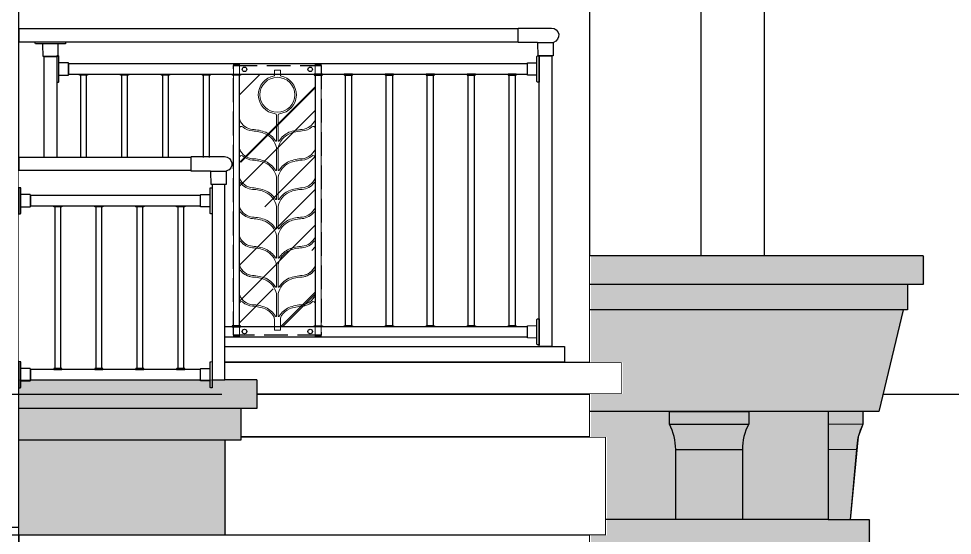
# Model space of a CAD drawing. Extents: x -12446 to 284554, y -295110 to 165007.
# Drawn here: x 204397 to 207339, y -246999 to -245372 of the extents above; entities that cross this region are included whole.
import ezdxf

# ---------------------------------------------------------------- set-up
doc = ezdxf.new("R2010")
doc.units = 0
doc.header["$LTSCALE"] = 1000
doc.linetypes.add('AX-14-E$0$DASH', pattern=[0.35, 0.25, -0.1])
doc.linetypes.add('AX-14-E$0$DOTE', pattern=[2.4200000000000004, 2, -0.2, 0.02, -0.2])
doc.layers.get('0').update_dxf_attribs({"linetype": 'CONTINUOUS'})
doc.layers.get('Defpoints').update_dxf_attribs({"linetype": 'CONTINUOUS'})
for name, color, linetype in [('A-Anno-Note', 241, 'CONTINUOUS'), ('AX-14-comp-tc$0$AX-T-LMCZ-Z$1$AX-13-E01-E03$0$家具与填充', 251, 'CONTINUOUS'), ('AX-14-comp-tc$0$灰褐色真石漆', 15, 'CONTINUOUS'), ('AX-14-E$0$A-Anno-Note', 241, 'CONTINUOUS'), ('AX-14-E$0$A-Detl-Patt', 8, 'CONTINUOUS'), ('AX-14-E$0$A-Detl-Thin', 131, 'CONTINUOUS'), ('AX-14-E$0$A-elev-FIXT', 9, 'CONTINUOUS'), ('AX-14-E$0$A-elev-HRAL', 61, 'CONTINUOUS'), ('AX-14-E$0$A-Elev-line1', 53, 'CONTINUOUS'), ('AX-14-E$0$A-Elev-line3', 40, 'CONTINUOUS'), ('AX-14-E$0$A-elev-XFINE', 8, 'CONTINUOUS'), ('AX-14-E$0$PUB_HATCH', 8, 'CONTINUOUS'), ('AX-14-E$0$栏杆型材', 82, 'CONTINUOUS'), ('AX-14-E$0$阳台栏杆扶手', 82, 'CONTINUOUS')]:
    doc.layers.add(name, color=color, linetype=linetype)
doc.layers.add('AX-14-E$0$A-Grid', color=222, linetype='AX-14-E$0$DOTE', plot=False)
for name, color, linetype, lineweight in [('AX-14-E$0$A-Wall-stru', 4, 'CONTINUOUS', 30), ('AX-14-E$0$花形线', 241, 'CONTINUOUS', 15), ('AX-14-E$0$饰面层', 43, 'CONTINUOUS', 0)]:
    doc.layers.add(name, color=color, linetype=linetype, lineweight=lineweight)

# ---------------------------------------------------------------- blocks, each defined once
blk = doc.blocks.new('AX-14-E$0$GILSHGKSHGSIKGHSUKGGGS')
at = {"layer": 'AX-14-E$0$A-Detl-Thin'}
for p, q in [((15800.00015639322, 319.9998357196164), (15800.00015638891, 3269.999835719442)), ((17600.00015639322, 864.9998357196746), (17600.00015639322, 3269.999835719442))]:
    blk.add_line(p, q, dxfattribs=at)
blk = doc.blocks.new('AX-14-E$0$2w3ytrehjreqehrehj')
at = {"layer": 'AX-14-E$0$A-Detl-Patt'}
for p, q in [((296175.1613832935, 161879.7129204359), (294125.1614170441, 161879.7129204359)), ((296175.1613832935, 161854.7129204359), (294125.1614170441, 161854.7129204359))]:
    blk.add_line(p, q, dxfattribs=at)
blk = doc.blocks.new('AX-14-comp-tc')
at = {"layer": 'AX-14-comp-tc$0$AX-T-LMCZ-Z$1$AX-13-E01-E03$0$家具与填充'}
h = blk.add_hatch(dxfattribs=at)
h.set_pattern_fill('AR-SAND', color=256, scale=24)
h.set_pattern_definition([(37.50000000000001, (3.073988264426589, 0), (-1.92003755518086, 58.72958847952108), [0, -46.3296, 0, -51.816, 0, -49.53]), (7.499999999999999, (3.073988264426589, 0), (53.94279397656031, 86.0190120682025), [0, -24.9936, 0, -41.7576, 0, -16.002]), (327.5, (-34.41641173557582, 0), (94.91908442897494, 0.172462161425484), [0, -15.24, 0, -54.864, 0, -71.628]), (317.5, (-34.41641173557582, 0), (91.62677429667568, 26.75151879086595), [0, -7.62, 0, -35.9664, 0, -41.148])])
h.paths.add_polyline_path([(206047.6449062318, -252541.8818357346), (207097.5452972523, -252541.8818357348), (207097.5452972524, -252631.8818357347), (207047.6449368151, -252631.8818357347), (207047.6449368151, -252711.8818357347), (207034.7805434148, -252711.8818357347), (206957.644936815, -253031.8818357345), (206907.644936815, -253031.8818357344), (206907.644936815, -253071.8818357342), (206892.7691547659, -253110.6628902227), (206887.6449368149, -253151.8818357108), (206867.6449368147, -253371.881835738), (206927.6449368151, -253371.881835738), (206927.6449368151, -253451.8818357347), (206797.6449368151, -253451.8818357347), (206797.6449368151, -253651.8818357347), (206922.6449368148, -253651.8818358365), (206922.6449368148, -253741.8818357345), (206872.6449368362, -253741.8818357345), (206872.644936836, -253911.8818357348), (206835.3903685377, -253988.0522831467), (206822.6447623891, -254071.5692812198), (206822.6449368362, -254441.881835734), (206772.6449377598, -254441.8818357347), (206772.6449377619, -254591.881835734), (206697.6449360823, -254591.8818357391), (206697.6449360824, -256066.8818357346), (206176.6772547514, -256066.8818357346), (206297.6449539961, -255691.8819742309), (206347.6449541196, -255691.8819742309), (206347.6449443938, -255591.8819860077), (206397.6449403808, -255591.8819860077), (206397.6449403808, -255491.8819860086), (206047.6449485627, -255491.8819860086), (206047.6449485626, -253421.8819860086), (206097.6449062317, -253421.8819860086), (206097.6449062318, -253111.881976756), (206047.6449062318, -253111.881976756), (206047.6449062318, -252976.8819860086), (206147.6449062318, -252976.8819860091), (206147.6449062318, -252876.8819860085), (206047.6449062318, -252876.8819860085)])
at = {"layer": 'AX-14-comp-tc$0$灰褐色真石漆'}
h = blk.add_hatch(dxfattribs=at)
h.set_pattern_fill('离散材料', color=256, scale=50)
h.set_pattern_definition([(0, (-85548.13550792224, -403149.2929136722), (132, 228), [12, -201, 9, -87, 18, -213]), (10, (-85605.13550792224, -403026.2929136722), (80.67613670150445, 285.3442849732936), [20.99999999999959, -50.99999999999918, 26.99999999999959, -158.9999999999967, 14.99999999999979, -197.9999999999967]), (20, (-85635.13550792224, -403122.2929136722), (133.4709535592092, 220.9762533757766), [24, -165, 21, -123, 15, -96]), (29.99999999999999, (-85548.13550792224, -403140.2929136722), (-21.96925639128059, 254.0518682742054), [15, -99, 12, -147, 9, -195]), (40, (-85632.13550792224, -403074.2929136722), (33.83591731976973, 216.3703554074118), [11.99999999999979, -131.9999999999967, 8.999999999999794, -83.99999999999835, 23.99999999999959, -152.9999999999967]), (49.99999999999999, (-85587.13550792224, -403182.2929136722), (-80.24786473477874, 235.733494025581), [6, -111, 15, -183, 18, -93]), (59.99999999999999, (-85578.13550792224, -403161.2929136722), (-99.47302994931883, 223.7076581449592), [15, -123, 6, -144, 12, -111]), (70, (-85611.13550792224, -403197.2929136722), (-109.8922702303704, 215.5868477983183), [8.999999999999794, -56.99999999999917, 17.99999999999959, -95.99999999999835, 11.99999999999979, -131.9999999999967]), (80, (-85596.13550792224, -403020.2929136722), (-208.5653438188234, 164.7194504535999), [20.99999999999959, -131.9999999999967, 8.999999999999794, -155.9999999999967, 17.99999999999959, -146.9999999999967]), (90, (-85578.13550792224, -403149.2929136722), (-264, 111), [18, -93, 12, -183, 6, -186]), (99.99999999999993, (-85626.13550792224, -403056.2929136722), (-247.9714589557226, 145.145291151213), [20.99999999999999, -117, 17.99999999999999, -95.99999999999997, 20.99999999999999, -218.9999999999999]), (110, (-85647.13550792224, -403227.2929136722), (-240.4403417043912, 81.69113832647703), [24, -78, 12, -159, 18, -174]), (120, (-85728.13550792224, -403191.2929136722), (-286.6499444855586, 28.49226783578576), [14.99999999999979, -200.9999999999967, 17.99999999999959, -92.99999999999835, 20.99999999999959, -122.9999999999984]), (130, (-85662.13550792224, -403257.2929136722), (-279.1077671106385, 71.26608126250224), [9, -66, 12, -129, 24, -168]), (140, (-85752.13550792224, -403017.2929136722), (-220.5968515658284, -34.20568782006698), [18, -108, 21, -93, 12, -126]), (150, (-85503.13550792224, -403275.2929136722), (-204.8249722427793, -120.7672585833788), [12, -84, 24, -186, 21, -171]), (160, (-85701.13550792224, -403107.2929136722), (-237.9010738302391, -162.4286891851902), [17.99999999999959, -125.9999999999984, 14.99999999999979, -113.9999999999983, 11.99999999999979, -182.9999999999967]), (170, (-85683.13550792224, -403179.2929136722), (-215.6440470452878, -169.1231651014422), [26.99999999999959, -98.99999999999835, 17.99999999999959, -134.9999999999967, 23.99999999999959, -131.9999999999967])])
edge = h.paths.add_edge_path()
edge.add_line((204247.6447435954, -247031.8819861172), (204997.6449275125, -247031.8819861172))
edge.add_line((204997.6449275125, -247031.8819861172), (204997.6449275125, -247121.8819860073))
edge.add_line((204997.6449275125, -247121.8819860073), (204947.6449275125, -247121.8819860075))
edge.add_line((204947.6449275125, -247121.8819860075), (204947.6449275125, -247221.8819860073))
edge.add_line((204947.6449275125, -247221.8819860073), (204897.6449275125, -247221.8819860073))
edge.add_line((204897.6449275125, -247221.8819860073), (204897.6449275125, -247521.8819860073))
edge.add_line((204897.6449275125, -247521.8819860073), (204247.6447435954, -247521.8819860073))
edge.add_line((204247.6447435954, -247521.8819860073), (204247.6443678905, -247031.8819861172))
edge.add_line((204247.6451193002, -249981.8819861172), (204997.6453032173, -249981.8819861172))
edge.add_line((204997.6453032173, -249981.8819861172), (204997.6453032173, -250071.8819860073))
edge.add_line((204997.6453032173, -250071.8819860073), (204947.6453032173, -250071.8819860075))
edge.add_line((204947.6453032173, -250071.8819860075), (204947.6453032173, -250171.8819860073))
edge.add_line((204947.6453032173, -250171.8819860073), (204897.6453032173, -250171.8819860073))
edge.add_line((204897.6453032173, -250171.8819860073), (204897.6453032173, -250471.8819860073))
edge.add_line((204897.6453032173, -250471.8819860073), (204247.6451193002, -250471.8819860073))
edge.add_line((204247.6451193002, -250471.8819860073), (204247.6447435953, -249981.8819861172))
edge.add_line((204247.6447435954, -252931.8819861172), (204997.6449275125, -252931.8819861172))
edge.add_line((204997.6449275125, -252931.8819861172), (204997.6449275125, -253021.8819860073))
edge.add_line((204997.6449275125, -253021.8819860073), (204947.6449275125, -253021.8819860075))
edge.add_line((204947.6449275125, -253021.8819860075), (204947.6449275125, -253121.8819860073))
edge.add_line((204947.6449275125, -253121.8819860073), (204897.6449275125, -253121.8819860073))
edge.add_line((204897.6449275125, -253121.8819860073), (204897.6449275125, -253421.8819860073))
edge.add_line((204897.6449275125, -253421.8819860073), (204247.6447435954, -253421.8819860073))
edge.add_line((204247.6447435954, -253421.8819860073), (204247.6443678905, -252931.8819861172))
blk = doc.blocks.new('AX-14-E$0$螺帽01')
at = {"layer": 'AX-14-E$0$A-elev-XFINE', "linetype": 'Continuous'}
blk.add_lwpolyline([(-12.5, -3), (12.5, -3, 0.4142135623274548), (13, -2.500000000058208), (13, -0.5, 0.4142135624073697), (12.5, 0), (-12.5, 0, 0.4142135623954785), (-13, -0.5000000000582077), (-13, -2.500000000058208, 0.4142135623389978)], format="xyb", close=True, dxfattribs=at)
blk = doc.blocks.new('AX-14-E$0$4080转角立图')
at = {"layer": 'AX-14-E$0$A-elev-FIXT', "linetype": 'Continuous'}
blk.add_line((25.55522843915969, 41.9922859473736), (-24.30321649741381, 41.9922859473736), dxfattribs=at)
blk.add_lwpolyline([(-25.29782274598256, 42.9517344115302, -0.3271392253384975), (-24.22508311690763, 41.53998265002156), (-23.50000002561137, 0), (23.50000002561137, 0), (24.2073870995082, 40.52617865166394, -0.4091108014680134), (25.70715864608064, 42.00000004569301), (85.25000008335337, 42.00000003812602, 0.4142135623730951), (86.75000008707866, 43.50000004190952), (86.75000008707866, 86.50000009016367, 0.4142135623730951), (85.25000008335337, 88.00000009400537), (-18.75000002095476, 88.00000009400537, 0.8651570106099542)], format="xyb", close=True, dxfattribs=at)
blk = doc.blocks.new('AX-14-E$0$32固定座立面')
at = {"layer": 'AX-14-E$0$栏杆型材', "color": 6, "linetype": 'Continuous'}
blk.add_line((-7.000000000029103, -22.48393362967181), (-7.000000000029103, 22.48393362967181), dxfattribs=at)
blk.add_lwpolyline([(-7.000000000029103, -22.48393363013747, 0.4116598905253932), (-9.973820392653579, -19.48404786120226), (-36.00872653194528, -19.25684467663814, -0.411659890479309), (-36.99999999529972, -18.25688275466382), (-36.99999999529972, 18.25688275466382, -0.411659890479309), (-36.00872653194528, 19.25684467663814), (-9.973820392653579, 19.48404786120226, 0.4116598904800121), (-7.000000000029103, 22.48393362967181), (-7.000000000014551, 39.03737757549971, -0.4116598903650479), (-5.017453071239287, 41.03730142168934), (0, 41.08108807232929), (0, -41.08108807232929), (-5.017453071239287, -41.03730142167478, -0.41165989040972), (-7.000000000014551, -39.03737757517956)], format="xyb", close=True, dxfattribs=at)
blk = doc.blocks.new('AX-14-E$0$40固定座立图')
at = {"layer": 'AX-14-E$0$A-elev-HRAL', "color": 6, "linetype": 'Continuous'}
blk.add_line((-26.48393362914794, -7), (26.48393362914794, -6.999999999985447), dxfattribs=at)
blk.add_lwpolyline([(48.03730141787673, -5.017453072752687), (48.08108807106328, 0), (-48.08108807106328, 0), (-48.03730141787673, -5.017453072723583, 0.4116598905572963), (-46.03737757392809, -6.999999999985447), (-26.48393362913339, -7, -0.4116598905270585), (-23.48404786067839, -9.97382039311924), (-23.16957599873422, -46.00872653110127, 0.4116598905130126), (-22.16961407421331, -46.99999999710416), (22.16961407421331, -46.99999999710416, 0.4116598905256279), (23.16957599871967, -46.00872653104306), (23.48404786066385, -9.973820392930064, -0.4116598905116063), (26.48393362913339, -6.999999999985447), (46.03737757392809, -7.000000000014551, 0.4116598905572963)], format="xyb", close=True, dxfattribs=at)
blk = doc.blocks.new('AX-14-E$0$麦穗铁花七')
at = {"layer": 'AX-14-E$0$花形线'}
for p, q in [((0, 0), (18.99999999837019, 0)), ((0, -856), (0, 0)), ((18.99999999837019, 0), (18.99999999837019, -170.711155415338)), ((257.9999999984866, 0), (276.9999999994179, 0)), ((257.9999999984866, -170.7111341095442), (257.9999999984866, 0)), ((276.9999999994179, 0), (276.9999999994179, -856)), ((147.9999999989523, -18), (128.9999999979045, -18)), ((128.9999999979045, -36), (128.9999999979045, -18)), ((147.9999999989523, -18), (147.9999999989523, -36)), ((135.9999999983702, -159.8090010967571), (135.9999999983702, -239.4770345227444)), ((140.9999999983702, -159.8090049135499), (140.9999999983702, -239.4770383395371)), ((18.99999999837019, -201.1872820074786), (18.99999999837019, -262.711171469884)), ((257.9999999984866, -262.7111501253676), (257.9999999984866, -201.1871012544143)), ((18.99999999837019, -293.1872854810208), (18.99999999837019, -354.7111647126731)), ((135.9999999984866, -331.4770447865594), (135.9999999983702, -265.8547116986592)), ((140.9999999983702, -265.8547229217947), (140.9999999983702, -331.4770411909558)), ((257.9999999984866, -354.711130782729), (257.9999999984866, -293.1870986134745)), ((18.99999999837019, -373.907845482463), (18.99999999837019, -446.7111638879869)), ((135.9999999984866, -423.4770315401256), (135.9999999984866, -357.8547183014452)), ((140.9999999983702, -357.8547259452753), (140.9999999983702, -423.4770334486384)), ((257.9999999984866, -446.7111310036853), (257.9999999984866, -373.9078454829287)), ((18.99999999837019, -465.9078454826958), (18.99999999837019, -538.711162801832)), ((135.9999999984866, -515.4770334486384), (135.9999999984866, -449.8547259455081)), ((140.9999999983702, -449.8547335893381), (140.9999999983702, -515.4770320816897)), ((257.9999999984866, -538.7111310788896), (257.9999999984866, -465.9078435169067)), ((18.99999999837019, -557.907845482463), (18.99999999837019, -630.711160156643)), ((135.9999999984866, -607.477033449104), (135.9999999984866, -541.8547183012124)), ((140.9999999983702, -541.8547335893381), (140.9999999983702, -607.4770353569183)), ((257.9999999984866, -630.7111320963595), (257.9999999984866, -557.9078474491835)), ((135.9999999984866, -699.4770315401256), (135.9999999984866, -633.8547259452753)), ((140.9999999983702, -633.8547259452753), (140.9999999983702, -699.4770353569183)), ((18.99999999837019, -649.9078474489506), (18.99999999837019, -722.7111475807615)), ((257.9999999984866, -722.7111363504082), (257.9999999984866, -649.9078454829287)), ((135.9999999984866, -791.4770306563005), (135.9999999984866, -725.8547451915219)), ((135.9999999984866, -791.4770326707512), (135.9999999984866, -725.8547451915219)), ((140.9999999983702, -725.854741233401), (140.9999999983702, -791.4770364877768)), ((19.00000032118987, -753.1872924522031), (18.99999999837019, -856)), ((257.9999999984866, -856.0000000002328), (257.9999999777647, -753.1872924517374)), ((129.0000000004657, -837), (128.9999995982507, -801.9999945529271)), ((147.9999999989523, -837), (147.9999983628513, -802.0000003913883)), ((147.9999999989523, -837), (129.0000000004657, -837)), ((18.99999999837019, -856), (0, -856)), ((276.9999999994179, -856), (257.9999999984866, -856))]:
    blk.add_line(p, q, dxfattribs=at)
blk.add_circle((138.499999997206, -95.24314306257293), 54.99999999978, dxfattribs=at)
for centre, radius, start, end in [((138.499999997206, -95.24314306257293), 59.99999999976, 99.11017015245682, 263.3741904625733), ((138.499999997206, -95.24314306257293), 59.99999999976009, 276.6258060255059, 80.88982984754318), ((28.99992061895318, -170.711155415338), 9.99992062057148, 179.9999551502032, 202.5284883252805), ((64.99784497800283, -155.7794758775854), 48.97177728634066, 202.52832141155, 264.7737600098847), ((130.9999995819526, -159.809001283953), 5.00000041654, 1.814268998284636e-06, 83.37418591651168), ((146.0000044916524, -159.8090049135499), 5.00000449324, 96.62589790626696, 180), ((212.0021558778826, -155.7794758775854), 48.97177728632563, 275.2262399968336, 337.4716623274784), ((247.9999247504165, -170.7111266891588), 10.00007524804463, 337.4717882479646, 359.9999574847405), ((25.49999844981357, -201.1872820074786), 6.499998451425752, 48.98171101870844, 180.0000087778603), ((64.99784497800283, -155.7794758775854), 53.68263728631816, 228.9817191078223, 264.9128929945838), ((55.94803452724591, -326.4064713339903), 121.9451817465887, 67.87781100030634, 87.84333800098148), ((221.0519663286395, -326.4064713339903), 121.9451817465887, 92.15666199901852, 112.1221889996937), ((212.0021558778826, -155.7794758775854), 53.68263728632237, 275.0871070054162, 311.0182802819995), ((251.5000015494879, -201.1872820074786), 6.499998451425752, 359.9999912221397, 131.0182889898809), ((55.93757898756303, -326.4905961589538), 117.3187729925896, 67.96278900687564, 87.89940200339474), ((74.66155586054083, -274.6333636271884), 62.26028161721909, 11.9892397155874, 66.0286990006087), ((74.66155586054083, -274.6333636271884), 66.97114161719942, 30.64552738469729, 66.02869900788912), ((202.3384449953446, -274.6333636271884), 62.26028161718629, 113.9713010066717, 168.0107706737014), ((202.3384449953446, -274.6333636271884), 66.97114161718169, 113.9713010066717, 149.3544757168593), ((221.062421868206, -326.4905961589538), 117.3187729925896, 92.10059800328618, 112.0372110004021), ((28.99992061895318, -262.7111537519377), 9.99992062057148, 179.9999551502032, 202.5284883252805), ((133.9999996210681, -239.4770338968956), 2.000000377318267, 210.6455399846023, 359.9999917557482), ((116.00015786523, -265.8547116986592), 19.99984213317512, 359.9999763211216, 11.98931049959208), ((142.9999995556427, -239.4770383395371), 1.999999557308492, 179.9999903150052, 329.3544905043871), ((160.9999104849994, -265.8547229217947), 19.99991048663023, 168.0107305257201, 180.0000134335947), ((247.9999247504165, -262.7111250257585), 10.00007524804463, 337.4717882479646, 359.9999574847405), ((25.49999844981357, -293.1872803440783), 6.499998451425752, 48.98171101870844, 180.0000087778603), ((64.99784497800283, -247.779474214185), 48.97177728634066, 202.52832141155, 264.7737600098847), ((64.99784497800283, -247.779474214185), 53.68263728631816, 228.9817191078223, 264.9128929945838), ((212.0021558778826, -247.779474214185), 48.97177728632563, 275.2262399968336, 337.4716623274784), ((212.0021558778826, -247.779474214185), 53.68263728632237, 275.0871070054162, 311.0182802819995), ((251.5000015496043, -293.1872803440783), 6.499998451425752, 359.9999912221397, 131.0182889898809), ((55.93757898767944, -418.4905944955535), 117.3187729925896, 67.96278900687564, 87.89940200339474), ((55.94803452724591, -418.40646967059), 121.9451817465887, 67.87781100030634, 87.84333800098148), ((74.66155586054083, -366.633361963788), 62.26028161721909, 11.9892397155874, 66.0286990006087), ((74.66155586054083, -366.633361963788), 66.97114161719942, 30.64552738469729, 66.02869900788912), ((202.3384449953446, -366.633361963788), 62.26028161718629, 113.9713010066717, 168.0107706737014), ((202.3384449953446, -366.633361963788), 66.97114161718169, 113.9713010066717, 149.3544757168593), ((221.0519663286395, -418.40646967059), 121.9451817465887, 92.15666199901852, 112.1221889996937), ((221.0624218683224, -418.4905944955535), 117.3187729925896, 92.10059800328618, 112.0372110004021), ((133.9999996210681, -331.4770322334953), 2.000000377318267, 210.6455399846023, 359.9999917557482), ((142.9999995557591, -331.4770366761368), 1.999999557308492, 179.9999903150052, 329.3544905043871), ((28.99992061895318, -354.7111537519377), 9.99992062057148, 179.9999551502032, 202.5284883252805), ((20.99999995273538, -373.9078454498667), 1.999999954337312, 37.80011585551426, 180.0000009338149), ((64.99784497800283, -339.779474214185), 48.97177728634066, 202.52832141155, 264.7737600098847), ((64.99784497800283, -339.779474214185), 53.68263728631146, 217.8001173893317, 264.9128929945838), ((116.00015786523, -357.8547100352589), 19.99984213317512, 359.9999763211216, 11.98931049959208), ((160.9999104849994, -357.8547212583944), 19.99991048663023, 168.0107305257201, 180.0000134335947), ((212.0021558778826, -339.779474214185), 48.97177728632563, 275.2262399968336, 337.4716623274784), ((212.0021558778826, -339.779474214185), 53.68263728631881, 275.0871070054162, 322.1998820658076), ((256.0000005458714, -373.9078450917732), 1.999999452546983, 359.9999887942209, 142.1999005235995), ((247.9999247504165, -354.7111250257585), 10.00007524804463, 337.4717882479646, 359.9999574847405), ((55.93757898767944, -510.4905944955535), 117.3187729925896, 67.96278900687564, 87.89940200339474), ((55.94803452724591, -510.40646967059), 121.9451817465887, 67.87781100030634, 87.84333800098148), ((74.66155586054083, -458.633361963788), 62.2602816172185, 11.98922958450277, 66.02869900788912), ((74.66155586054083, -458.633361963788), 66.97114161719377, 30.64552808971666, 66.0286990006087), ((202.3384449953446, -458.633361963788), 62.26028161718337, 113.9713010066717, 168.0107808078137), ((202.3384449953446, -458.633361963788), 66.97114161718247, 113.9713010066717, 149.3544736496994), ((221.0519663286395, -510.40646967059), 121.9451817465887, 92.15666199901852, 112.1221889996937), ((221.0624218683224, -510.4905944955535), 117.3187729925896, 92.10059800328618, 112.0372110004021), ((133.9999992811354, -423.4770309927408), 2.000000717247605, 210.6455520372097, 359.9999843252495), ((143.0000005568145, -423.4770330225583), 2.000000558398869, 180.0000121929549, 329.3544549905359), ((28.99992061895318, -446.7111537519377), 9.99992062057148, 179.9999551502032, 202.5284883252805), ((20.99999995273538, -465.9078454498667), 1.999999954382771, 37.80011585551426, 180.0000009338149), ((64.99784497800283, -431.779474214185), 48.97177728634066, 202.52832141155, 264.7737600098847), ((64.99784497800283, -431.779474214185), 53.68263728631879, 217.8001173893317, 264.9128929945838), ((116.0000126780942, -449.8547252812423), 19.99998732036015, 359.9999980923495, 11.9892352526368), ((161.0000556670129, -449.8547365039121), 20.00005566859294, 168.0108057648156, 179.9999916490265), ((212.0021558778826, -431.779474214185), 48.97177728632563, 275.2262399968336, 337.4716623274784), ((212.0021558778826, -431.779474214185), 53.68263728631785, 275.0871070054162, 322.1998836556749), ((256.0000014370307, -465.9078424889594), 1.999998561419298, 359.9999705448092, 142.1999321915944), ((247.9999247504165, -446.7111250257585), 10.00007524804463, 337.4717882479646, 359.9999574847405), ((55.93757898767944, -602.4905944955535), 117.3187729925896, 67.96278900687564, 87.89940200339474), ((55.94803452724591, -602.40646967059), 121.9451817465887, 67.87781100030634, 87.84333800098148), ((74.66155586054083, -550.633361963788), 62.26028161721916, 11.9892397155874, 66.0286990006087), ((74.66155586054083, -550.633361963788), 66.97114161718834, 30.64552672786852, 66.0286990006087), ((202.3384449953446, -550.633361963788), 62.26028161718175, 113.9713010066717, 168.0107808078137), ((202.3384449953446, -550.633361963788), 66.97114161718883, 113.9713010066717, 149.3544731255674), ((202.3384449953446, -550.633361963788), 66.97114161718528, 113.9713010066717, 149.3544723301044), ((221.0519663286395, -602.40646967059), 121.9451817465887, 92.15666199901852, 112.1221889996937), ((221.0624218683224, -602.4905944955535), 117.3187729925896, 92.10059800328618, 112.0372110004021), ((133.9999999423744, -515.4770334060304), 2.000000056026527, 210.6455285991977, 359.9999987860406), ((143.000000814558, -515.4770320816897), 2.000000816175488, 180.0000178358651, 329.3544458443715), ((28.99992061895318, -538.7111537519377), 9.99992062057148, 179.9999551502032, 202.5284883252805), ((20.99999995273538, -557.9078454498667), 1.999999954343679, 37.80011585551426, 180.0000009338149), ((64.99784497800283, -523.779474214185), 48.97177728634066, 202.52832141155, 264.7737600098847), ((64.99784497800283, -523.779474214185), 53.6826372863135, 217.7394217313141, 264.9128929945838), ((116.0001578651136, -541.8547100352589), 19.99984213332742, 359.9999763211216, 11.98931049959208), ((161.0000556738814, -541.8547365046106), 20.00005567548281, 168.0108057648156, 179.9999916490265), ((212.0021558778826, -523.779474214185), 48.97177728632563, 275.2262399968336, 337.4716623274784), ((212.0021558778826, -523.779474214185), 53.68263728631717, 275.0871070054162, 322.1998804661045), ((255.9999996545957, -557.9078476950526), 2.000000343841308, 7.043632581575615e-06, 142.1998688660991), ((247.9999247504165, -538.7111250257585), 10.00007524804463, 337.4717882479646, 359.9999574847405), ((55.93757898767944, -694.4905944955535), 117.3187729925896, 67.96278900687564, 87.89940200339474), ((55.94803452724591, -694.40646967059), 121.9451817465887, 67.87781100030634, 87.84333800098148), ((74.66155586054083, -642.633361963788), 62.26028161721518, 11.98922958450277, 66.02869900788912), ((74.66155586054083, -642.633361963788), 66.97114161718936, 30.64552672786852, 66.0286990006087), ((202.3384449953446, -642.633361963788), 62.26028161718352, 113.9713010066717, 168.0107706737014), ((202.3384449953446, -642.633361963788), 66.97114161717674, 113.9713010066717, 149.3544750126236), ((221.0519663286395, -694.40646967059), 121.9451817465887, 92.15666199901852, 112.1221889996937), ((221.0624218683224, -694.4905944955535), 117.3187729925896, 92.10059800328618, 112.0372110004021), ((133.9999999423744, -607.4770334060304), 2.000000056028064, 210.6455285991977, 359.9999987860406), ((142.9999998958083, -607.4770354351494), 1.999999897337604, 179.9999977588442, 329.3544784270468), ((28.99992061895318, -630.7111537519377), 9.99992062057148, 179.9999551502032, 202.5284883252805), ((64.99784497800283, -615.779474214185), 48.97177728634066, 202.52832141155, 264.7737600098847), ((64.99784497800283, -615.779474214185), 48.97177728633999, 202.52832141155, 264.7737600098847), ((116.0000126805389, -633.8547252810095), 19.99998731784082, 359.9999980923495, 11.9892352526368), ((160.9999104847666, -633.8547212583944), 19.99991048630236, 168.0107305257201, 180.0000134335947), ((212.0021558778826, -615.779474214185), 48.97177728632563, 275.2262399968336, 339.9297405111478), ((212.0021558778826, -615.779474214185), 48.97177728632563, 275.2262399968336, 337.4716623274784), ((247.9999247504165, -630.7111250257585), 10.00007524804463, 337.4717882479646, 359.9999574847405), ((21.0000008441275, -649.907848053379), 2.000000845725598, 37.8001475235092, 179.9999826844032), ((64.99784497800283, -615.779474214185), 53.6826372863171, 217.8001200227063, 264.9128930012645), ((64.99784497800283, -615.779474214185), 53.6826372863156, 220.661554955366, 264.9128929945838), ((55.93757898767944, -786.4905944955535), 117.3187729925896, 67.96278900687564, 87.89940200339474), ((55.94803452724591, -786.40646967059), 121.9451817465887, 67.87781100030634, 87.84333800098148), ((74.66155586054083, -734.633361963788), 66.97114161718707, 33.5140883673936, 66.02869900788912), ((74.66155586054083, -734.633361963788), 66.97114161719884, 30.64552878465425, 66.02869900788912), ((202.3384449953446, -734.633361963788), 66.97114161717755, 113.9713010066717, 149.3544751038509), ((202.3384449953446, -734.633361963788), 66.97114161718214, 113.9713010066717, 146.4859096627437), ((221.0519663286395, -786.40646967059), 121.9451817465887, 92.15666199901852, 112.1221889996937), ((221.0624218683224, -786.4905944955535), 117.3187729925896, 92.10059800328618, 112.0372110004021), ((212.0021558778826, -615.779474214185), 53.68263728632092, 275.0871070054162, 322.1998827292423), ((212.0021558778826, -615.779474214185), 53.68263728631741, 275.0871070054162, 319.3384430893524), ((256.0000005458714, -649.9078450917732), 1.999999452543224, 359.9999887942209, 142.1999005235995), ((74.66155586054083, -734.633361963788), 62.2602816172191, 11.98920405565542, 66.0286990006087), ((133.9999992812518, -699.4770309929736), 2.000000717230917, 210.6455520487924, 359.9999843252495), ((142.9999998958083, -699.4770354351494), 1.999999897376712, 179.9999977588442, 329.3544784270468), ((202.3384449953446, -734.633361963788), 62.26028161718613, 113.9713010066717, 168.0107909358706), ((28.99997187592089, -722.7111446738709), 9.999971877552907, 179.999984111806, 202.52839555206), ((64.99784497800283, -707.7794753448106), 48.97177728634332, 202.5283364180262, 264.7737600031664), ((115.9996471068589, -725.8547636691947), 20.00035289156211, 5.293396606758375e-05, 11.98904582984367), ((161.0002008653246, -725.8547517508268), 20.00020086689259, 168.0108810035033, 179.9999698777985), ((212.0021558778826, -707.7794753448106), 48.97177728632563, 275.2262399968336, 337.4716588511947), ((247.9999502144055, -722.711131228134), 10.00004978409319, 337.471742154263, 359.9999718788305), ((25.49999844981357, -753.1872914559208), 6.499998451425752, 48.98171101870844, 180.0000087778603), ((64.99784497800283, -707.7794753448106), 53.68263728630832, 228.9817253492229, 264.9128930012645), ((55.93757898767944, -878.490595626412), 117.3187729925896, 67.96278900687564, 87.89940200339474), ((55.94803452724591, -878.4064708014484), 121.9451817465887, 67.87781100030634, 87.84333800098148), ((221.0519663286395, -878.4064708014484), 121.9451817465887, 92.15666199901852, 112.1221889996937), ((221.0624218683224, -878.490595626412), 117.3187729925896, 92.10059800328618, 112.0372110004021), ((212.0021558778826, -707.7794753448106), 53.68263728631764, 275.0871069987355, 311.0182740408725), ((251.5000015496043, -753.1872914559208), 6.499998451425752, 359.9999912221397, 131.0182889898809), ((74.66155586054083, -826.6333630944137), 62.26028161722146, 35.65450653499575, 66.02869899332832), ((74.66155586054083, -826.6333630944137), 66.97114161719243, 30.64552808971666, 66.0286990006087), ((109.0000233292812, -801.9999908928294), 19.99997667117735, 359.9999895145924, 35.65455139086912), ((133.9999992811354, -791.4770321235992), 2.000000717276533, 210.6455520487924, 359.9999843252495), ((133.9999992811354, -791.4770321235992), 2.000000717276533, 210.6455520487924, 359.9999843252495), ((142.9999998956919, -791.4770365660079), 1.999999897328129, 179.9999977588442, 329.3544784270468), ((202.3384449953446, -826.6333630944137), 66.97114161717832, 113.9713010066717, 149.3544750126236), ((168.0000024933834, -802.0000003913883), 20.00000249452797, 144.3454889800267, 179.9999988794221), ((202.3384449953446, -826.6333630944137), 62.26028161719142, 113.9713010066717, 144.3454841976421)]:
    blk.add_arc(centre, radius, start, end, dxfattribs=at)
blk = doc.blocks.new('AX-14-E$0$aeryhrejreahre')
at = {"layer": 'AX-14-E$0$PUB_HATCH'}
h = blk.add_hatch(dxfattribs=at)
h.set_pattern_fill('AR-RROOF', color=256, scale=180, angle=45, style=0)
h.set_pattern_definition([(45, (123416.3569753696, -206915.0915559117), (193.9735322150937, 517.2627525735832), [3429, -457.2, 1143, -228.6]), (45, (123550.5220018182, -206619.2819192837), (-376.6319417176403, 53.3427213591508), [685.8, -75.43799999999999, 1371.6, -171.45]), (45, (123359.7813618066, -206696.8713321696), (732.2500841119789, 948.8538617521667), [1828.8, -320.04, 914.4, -228.6])])
h.paths.add_polyline_path([(205313.6805777584, -257346.4107495296), (205552.6805777524, -257346.4107495296), (205552.6805777524, -258142.4107495294), (205313.6805777584, -258142.4107495294)])
at = {"layer": 'AX-14-E$0$A-elev-HRAL', "ltscale": 10, "elevation": -0.0001354521091711663}
for points in [[(204834.9305777598, -257346.4107495294, -0.4142135623730951), (204835.4305777598, -257346.9107495294), (204835.4305777598, -257348.9107495294, -0.4142135623730951), (204834.9305777598, -257349.4107495294), (204809.9305777598, -257349.4107495294, -0.4142135623730951), (204809.4305777598, -257348.9107495294), (204809.4305777598, -257346.9107495294, -0.4142135623730951), (204809.9305777598, -257346.4107495294)], [(204963.9305777598, -257346.4107495294, -0.4142135623730951), (204964.4305777598, -257346.9107495294), (204964.4305777598, -257348.9107495294, -0.4142135623730951), (204963.9305777598, -257349.4107495294), (204938.9305777598, -257349.4107495294, -0.4142135623730951), (204938.4305777598, -257348.9107495294), (204938.4305777598, -257346.9107495294, -0.4142135623730951), (204938.9305777598, -257346.4107495294)], [(205092.9305777598, -257346.4107495294, -0.4142135623730951), (205093.4305777598, -257346.9107495294), (205093.4305777598, -257348.9107495294, -0.4142135623730951), (205092.9305777598, -257349.4107495294), (205067.9305777598, -257349.4107495294, -0.4142135623730951), (205067.4305777598, -257348.9107495294), (205067.4305777598, -257346.9107495294, -0.4142135623730951), (205067.9305777598, -257346.4107495294)], [(205221.9305777598, -257346.4107495294, -0.4142135623730951), (205222.4305777598, -257346.9107495294), (205222.4305777598, -257348.9107495294, -0.4142135623730951), (205221.9305777598, -257349.4107495294), (205196.9305777598, -257349.4107495294, -0.4142135623730951), (205196.4305777598, -257348.9107495294), (205196.4305777598, -257346.9107495294, -0.4142135623730951), (205196.9305777598, -257346.4107495294)], [(205644.4305777593, -257346.4107495294, 0.4142135623730951), (205643.9305777593, -257346.9107495294), (205643.9305777593, -257348.9107495294, 0.4142135623730951), (205644.4305777593, -257349.4107495294), (205669.4305777593, -257349.4107495294, 0.4142135623730951), (205669.9305777593, -257348.9107495294), (205669.9305777593, -257346.9107495294, 0.4142135623730951), (205669.4305777593, -257346.4107495294)], [(205773.4305777593, -257346.4107495294, 0.4142135623730951), (205772.9305777593, -257346.9107495294), (205772.9305777593, -257348.9107495294, 0.4142135623730951), (205773.4305777593, -257349.4107495294), (205798.4305777593, -257349.4107495294, 0.4142135623730951), (205798.9305777593, -257348.9107495294), (205798.9305777593, -257346.9107495294, 0.4142135623730951), (205798.4305777593, -257346.4107495294)], [(205902.4305777593, -257346.4107495294, 0.4142135623730951), (205901.9305777593, -257346.9107495294), (205901.9305777593, -257348.9107495294, 0.4142135623730951), (205902.4305777593, -257349.4107495294), (205927.4305777593, -257349.4107495294, 0.4142135623730951), (205927.9305777593, -257348.9107495294), (205927.9305777593, -257346.9107495294, 0.4142135623730951), (205927.4305777593, -257346.4107495294)], [(206031.4305777593, -257346.4107495294, 0.4142135623730951), (206030.9305777593, -257346.9107495294), (206030.9305777593, -257348.9107495294, 0.4142135623730951), (206031.4305777593, -257349.4107495294), (206056.4305777593, -257349.4107495294, 0.4142135623730951), (206056.9305777593, -257348.9107495294), (206056.9305777593, -257346.9107495294, 0.4142135623730951), (206056.4305777593, -257346.4107495294)], [(206160.4305777593, -257346.4107495294, 0.4142135623730951), (206159.9305777593, -257346.9107495294), (206159.9305777593, -257348.9107495294, 0.4142135623730951), (206160.4305777593, -257349.4107495294), (206185.4305777593, -257349.4107495294, 0.4142135623730951), (206185.9305777593, -257348.9107495294), (206185.9305777593, -257346.9107495294, 0.4142135623730951), (206185.4305777593, -257346.4107495294)], [(204834.9305777598, -258142.4107495294, 0.4142135623730951), (204835.4305777598, -258141.9107495294), (204835.4305777598, -258139.9107495294, 0.4142135623730951), (204834.9305777598, -258139.4107495294), (204809.9305777598, -258139.4107495294, 0.4142135623730951), (204809.4305777598, -258139.9107495294), (204809.4305777598, -258141.9107495294, 0.4142135623730951), (204809.9305777598, -258142.4107495294)], [(204963.9305777598, -258142.4107495294, 0.4142135623730951), (204964.4305777598, -258141.9107495294), (204964.4305777598, -258139.9107495294, 0.4142135623730951), (204963.9305777598, -258139.4107495294), (204938.9305777598, -258139.4107495294, 0.4142135623730951), (204938.4305777598, -258139.9107495294), (204938.4305777598, -258141.9107495294, 0.4142135623730951), (204938.9305777598, -258142.4107495294)], [(205092.9305777598, -258142.4107495294, 0.4142135623730951), (205093.4305777598, -258141.9107495294), (205093.4305777598, -258139.9107495294, 0.4142135623730951), (205092.9305777598, -258139.4107495294), (205067.9305777598, -258139.4107495294, 0.4142135623730951), (205067.4305777598, -258139.9107495294), (205067.4305777598, -258141.9107495294, 0.4142135623730951), (205067.9305777598, -258142.4107495294)], [(205221.9305777598, -258142.4107495294, 0.4142135623730951), (205222.4305777598, -258141.9107495294), (205222.4305777598, -258139.9107495294, 0.4142135623730951), (205221.9305777598, -258139.4107495294), (205196.9305777598, -258139.4107495294, 0.4142135623730951), (205196.4305777598, -258139.9107495294), (205196.4305777598, -258141.9107495294, 0.4142135623730951), (205196.9305777598, -258142.4107495294)], [(205644.4305777593, -258142.4107495294, -0.4142135623730951), (205643.9305777593, -258141.9107495294), (205643.9305777593, -258139.9107495294, -0.4142135623730951), (205644.4305777593, -258139.4107495294), (205669.4305777593, -258139.4107495294, -0.4142135623730951), (205669.9305777593, -258139.9107495294), (205669.9305777593, -258141.9107495294, -0.4142135623730951), (205669.4305777593, -258142.4107495294)], [(205773.4305777593, -258142.4107495294, -0.4142135623730951), (205772.9305777593, -258141.9107495294), (205772.9305777593, -258139.9107495294, -0.4142135623730951), (205773.4305777593, -258139.4107495294), (205798.4305777593, -258139.4107495294, -0.4142135623730951), (205798.9305777593, -258139.9107495294), (205798.9305777593, -258141.9107495294, -0.4142135623730951), (205798.4305777593, -258142.4107495294)], [(205902.4305777593, -258142.4107495294, -0.4142135623730951), (205901.9305777593, -258141.9107495294), (205901.9305777593, -258139.9107495294, -0.4142135623730951), (205902.4305777593, -258139.4107495294), (205927.4305777593, -258139.4107495294, -0.4142135623730951), (205927.9305777593, -258139.9107495294), (205927.9305777593, -258141.9107495294, -0.4142135623730951), (205927.4305777593, -258142.4107495294)], [(206031.4305777593, -258142.4107495294, -0.4142135623730951), (206030.9305777593, -258141.9107495294), (206030.9305777593, -258139.9107495294, -0.4142135623730951), (206031.4305777593, -258139.4107495294), (206056.4305777593, -258139.4107495294, -0.4142135623730951), (206056.9305777593, -258139.9107495294), (206056.9305777593, -258141.9107495294, -0.4142135623730951), (206056.4305777593, -258142.4107495294)], [(206160.4305777593, -258142.4107495294, -0.4142135623730951), (206159.9305777593, -258141.9107495294), (206159.9305777593, -258139.9107495294, -0.4142135623730951), (206160.4305777593, -258139.4107495294), (206185.4305777593, -258139.4107495294, -0.4142135623730951), (206185.9305777593, -258139.9107495294), (206185.9305777593, -258141.9107495294, -0.4142135623730951), (206185.4305777593, -258142.4107495294)]]:
    blk.add_lwpolyline(points, format="xyb", close=True, dxfattribs=at)
for points in [[(204812.9305777598, -258139.4107495294), (204831.9305777598, -258139.4107495294), (204831.9305777598, -257349.4107495294), (204812.9305777598, -257349.4107495294)], [(204941.9305777598, -258139.4107495294), (204960.9305777598, -258139.4107495294), (204960.9305777598, -257349.4107495294), (204941.9305777598, -257349.4107495294)], [(205070.9305777598, -258139.4107495294), (205089.9305777598, -258139.4107495294), (205089.9305777598, -257349.4107495294), (205070.9305777598, -257349.4107495294)], [(205199.9305777598, -258139.4107495294), (205218.9305777598, -258139.4107495294), (205218.9305777598, -257349.4107495294), (205199.9305777598, -257349.4107495294)], [(205666.4305777593, -258139.4107495294), (205647.4305777593, -258139.4107495294), (205647.4305777593, -257349.4107495294), (205666.4305777593, -257349.4107495294)], [(205795.4305777593, -258139.4107495294), (205776.4305777593, -258139.4107495294), (205776.4305777593, -257349.4107495294), (205795.4305777593, -257349.4107495294)], [(205924.4305777593, -258139.4107495294), (205905.4305777593, -258139.4107495294), (205905.4305777593, -257349.4107495294), (205924.4305777593, -257349.4107495294)], [(206053.4305777593, -258139.4107495294), (206034.4305777593, -258139.4107495294), (206034.4305777593, -257349.4107495294), (206053.4305777593, -257349.4107495294)], [(206182.4305777593, -258139.4107495294), (206163.4305777593, -258139.4107495294), (206163.4305777593, -257349.4107495294), (206182.4305777593, -257349.4107495294)]]:
    blk.add_lwpolyline(points, close=True, dxfattribs=at)
at = {"layer": 'AX-14-E$0$栏杆型材'}
for points, elevation in [([(204698.1805777598, -257291.4107495266), (204738.1805777598, -257291.4107495266), (204738.1805777598, -258204.4107495294), (204698.1805777598, -258204.4107495294)], 1.905728676620741e-06), ([(206298.1805777598, -258204.4107495294), (206258.1805777598, -258204.4107495294), (206258.1805777598, -257289.4107495892), (206298.1805777598, -257289.4107495892)], -0.0001354521091711663), ([(206221.1805777645, -257314.4107495294), (204775.1805777551, -257314.4107495294), (204775.1805777551, -257346.4107495294), (206221.1805777645, -257346.4107495294)], -0.0001354491747068923), ([(206221.1805777645, -258142.4107495294), (204775.1805777551, -258142.4107495294), (204775.1805777551, -258174.4107495294), (206221.1805777645, -258174.4107495294)], -0.0001354491747068923)]:
    blk.add_lwpolyline(points, close=True, dxfattribs=dict(at, elevation=elevation))
for centre in [(205329.6805777598, -257331.4107495294, -0.000275286579774898), (205536.6805777593, -257331.4107495294, -0.000275286579774898), (205329.6805777598, -258157.4107495294, -0.000275286579774898), (205536.6805777593, -258157.4107495294, -0.000275286579774898)]:
    blk.add_circle(centre, 7, dxfattribs=at)
at = {"layer": 'AX-14-E$0$阳台栏杆扶手', "elevation": -0.0002733810696280664}
blk.add_lwpolyline([(206191.4305776727, -257204.4107495296), (204618.1805827111, -257204.4107495296), (204618.1805827111, -257244.4107495296), (206191.4305776727, -257244.4107495296)], close=True, dxfattribs=at)
at = {"layer": 'Defpoints', "linetype": 'AX-14-E$0$DASH', "ltscale": 0.3, "elevation": -0.000275286579774898}
blk.add_lwpolyline([(205294.6805777598, -257319.4107495294), (205571.6805777593, -257319.4107495294), (205571.6805777593, -258169.4107495294), (205294.6805777598, -258169.4107495294)], close=True, dxfattribs=at)
at = {"layer": 'Defpoints', "elevation": -0.000275286579774898}
blk.add_lwpolyline([(205313.6805777584, -257346.4107495296), (205552.6805777524, -257346.4107495296), (205552.6805777524, -258142.4107495294), (205313.6805777584, -258142.4107495294)], close=True, dxfattribs=at)
at = {"xscale": -1}
for name, p in [('AX-14-E$0$4080转角立图', (206278.1805777598, -257289.4107495892, -0.0001354521091711663)), ('AX-14-E$0$40固定座立图', (204718.1805777598, -257244.4107495294, -0.0001379289604569001)), ('AX-14-E$0$32固定座立面', (204738.1805777598, -257330.4107495294, -0.0001379289604569001)), ('AX-14-E$0$螺帽01', (205304.1805777598, -257346.4107495294, -0.000275286579774898)), ('AX-14-E$0$32固定座立面', (204738.1805777598, -258158.4107495294, -0.0001379289604569001))]:
    blk.add_blockref(name, p, dxfattribs=at)
for name, p in [('AX-14-E$0$32固定座立面', (206258.1805777598, -257330.4107495294, -0.0001354521091711663)), ('AX-14-E$0$麦穗铁花七', (205294.6805777603, -257316.4107495289, -0.0002752895262635819)), ('AX-14-E$0$螺帽01', (205562.1805777617, -257346.4107495294, -0.000275286579774898)), ('AX-14-E$0$32固定座立面', (206258.1805777598, -258158.4107495294, -0.0001354521091711663))]:
    blk.add_blockref(name, p)
at = {"rotation": 180}
blk.add_blockref('AX-14-E$0$螺帽01', (205304.1805777598, -258142.4107495294, -0.0002752836453106239), dxfattribs=at)
at = {"xscale": -1, "rotation": 180}
blk.add_blockref('AX-14-E$0$螺帽01', (205562.1805777617, -258142.4107495294, -0.0002752836453106239), dxfattribs=at)
at = {"layer": 'AX-14-E$0$栏杆型材', "extrusion": (0, 0, -1), "zscale": -1, "rotation": 180}
blk.add_blockref('AX-14-E$0$螺帽01', (-204737.4112952856, -258192.4107495294, 0.0001379289845057198), dxfattribs=at)
blk = doc.blocks.new('AX-14-E$0$A$C39DB7BCD')
at = {"layer": 'AX-14-E$0$A-Detl-Thin'}
blk.add_line((121.5103497480013, 25.08079728815937), (671.5103500907862, 25.08079728815937), dxfattribs=at)
blk.add_wipeout([(671.5103500907826, 725.0807972881557), (21.510350090786233, 725.0807972881557), (21.510350090786233, 25.080797288159374), (671.5103500907826, 25.080797288159374)]).dxf.layer = 'AX-14-E$0$A-Detl-Thin'
at = {"layer": 'AX-14-E$0$A-elev-HRAL', "ltscale": 10}
for points in [[(148.5103500907862, 573.0807972881594, 0.4142135623730951), (148.0103500907862, 572.5807972881594), (148.0103500907862, 570.5807972881594, 0.4142135623730951), (148.5103500907862, 570.0807972881594), (173.5103500907862, 570.0807972881594, 0.4142135623730951), (174.0103500907862, 570.5807972881594), (174.0103500907862, 572.5807972881594, 0.4142135623730951), (173.5103500907862, 573.0807972881594)], [(277.5103500907862, 573.0807972881594, 0.4142135623730951), (277.0103500907862, 572.5807972881594), (277.0103500907862, 570.5807972881594, 0.4142135623730951), (277.5103500907862, 570.0807972881594), (302.5103500907862, 570.0807972881594, 0.4142135623730951), (303.0103500907862, 570.5807972881594), (303.0103500907862, 572.5807972881594, 0.4142135623730951), (302.5103500907862, 573.0807972881594)], [(406.5103500907862, 573.0807972881594, 0.4142135623730951), (406.0103500907862, 572.5807972881594), (406.0103500907862, 570.5807972881594, 0.4142135623730951), (406.5103500907862, 570.0807972881594), (431.5103500907862, 570.0807972881594, 0.4142135623730951), (432.0103500907862, 570.5807972881594), (432.0103500907862, 572.5807972881594, 0.4142135623730951), (431.5103500907862, 573.0807972881594)], [(535.5103500907862, 573.0807972881594, 0.4142135623730951), (535.0103500907862, 572.5807972881594), (535.0103500907862, 570.5807972881594, 0.4142135623730951), (535.5103500907862, 570.0807972881594), (560.5103500907862, 570.0807972881594, 0.4142135623730951), (561.0103500907862, 570.5807972881594), (561.0103500907862, 572.5807972881594, 0.4142135623730951), (560.5103500907862, 573.0807972881594)], [(148.5103500907862, 57.08079729080782, -0.4142135623730951), (148.0103500907862, 57.58079729080782), (148.0103500907862, 59.58079729080782, -0.4142135623730951), (148.5103500907862, 60.08079729080782), (173.5103500907862, 60.08079729080782, -0.4142135623730951), (174.0103500907862, 59.58079729080782), (174.0103500907862, 57.58079729080782, -0.4142135623730951), (173.5103500907862, 57.08079729080782)], [(277.5103500907862, 57.08079729080782, -0.4142135623730951), (277.0103500907862, 57.58079729080782), (277.0103500907862, 59.58079729080782, -0.4142135623730951), (277.5103500907862, 60.08079729080782), (302.5103500907862, 60.08079729080782, -0.4142135623730951), (303.0103500907862, 59.58079729080782), (303.0103500907862, 57.58079729080782, -0.4142135623730951), (302.5103500907862, 57.08079729080782)], [(406.5103500907862, 57.08079729080782, -0.4142135623730951), (406.0103500907862, 57.58079729080782), (406.0103500907862, 59.58079729080782, -0.4142135623730951), (406.5103500907862, 60.08079729080782), (431.5103500907862, 60.08079729080782, -0.4142135623730951), (432.0103500907862, 59.58079729080782), (432.0103500907862, 57.58079729080782, -0.4142135623730951), (431.5103500907862, 57.08079729080782)], [(535.5103500907862, 57.08079729080782, -0.4142135623730951), (535.0103500907862, 57.58079729080782), (535.0103500907862, 59.58079729080782, -0.4142135623730951), (535.5103500907862, 60.08079729080782), (560.5103500907862, 60.08079729080782, -0.4142135623730951), (561.0103500907862, 59.58079729080782), (561.0103500907862, 57.58079729080782, -0.4142135623730951), (560.5103500907862, 57.08079729080782)]]:
    blk.add_lwpolyline(points, format="xyb", close=True, dxfattribs=at)
for points in [[(170.5103500907862, 60.08079729080782), (151.5103500907862, 60.08079729080782), (151.5103500907862, 570.0807972881594), (170.5103500907862, 570.0807972881594)], [(299.5103500907862, 60.08079729080782), (280.5103500907862, 60.08079729080782), (280.5103500907862, 570.0807972881594), (299.5103500907862, 570.0807972881594)], [(428.5103500907862, 60.08079729080782), (409.5103500907862, 60.08079729080782), (409.5103500907862, 570.0807972881594), (428.5103500907862, 570.0807972881594)], [(557.5103500907862, 60.08079729080782), (538.5103500907862, 60.08079729080782), (538.5103500907862, 570.0807972881594), (557.5103500907862, 570.0807972881594)]]:
    blk.add_lwpolyline(points, close=True, dxfattribs=at)
at = {"layer": 'AX-14-E$0$栏杆型材'}
for points in [[(21.51035009078623, 640.0807972285256), (61.51035009078623, 640.0807972285256), (61.51035009078623, 25.08079728815937), (21.51035009078623, 25.08079728815937)], [(98.51035008607141, 605.0807972881594), (634.5103450552706, 605.0807972881594), (634.5103450552706, 573.0807972881594), (98.51035008607141, 573.0807972881594)], [(98.51035008612962, 57.08079728815937), (634.5103450552706, 57.08079728815937), (634.5103450552706, 25.08079728815937), (98.51035008612962, 25.08079728815937)]]:
    blk.add_lwpolyline(points, close=True, dxfattribs=at)
at = {"layer": 'AX-14-E$0$阳台栏杆扶手'}
blk.add_lwpolyline([(671.5103500907862, 685.0807972881594), (128.2603501778067, 685.0807972881594), (128.2603501778067, 725.0807972881594), (671.5103500907862, 725.0807972881594)], close=True, dxfattribs=at)
at = {"layer": 'AX-14-E$0$A-elev-HRAL'}
for name, p in [('AX-14-E$0$4080转角立图', (41.51035009078623, 640.0807972285256)), ('AX-14-E$0$32固定座立面', (671.5103450505703, 589.0807972881594)), ('AX-14-E$0$32固定座立面', (671.5103450505703, 41.08079728815937))]:
    blk.add_blockref(name, p, dxfattribs=at)
at = {"layer": 'AX-14-E$0$A-elev-HRAL', "xscale": -1}
for p in [(61.51035009078623, 589.0807972881594), (61.51035009078623, 41.08079728815937)]:
    blk.add_blockref('AX-14-E$0$32固定座立面', p, dxfattribs=at)
blk = doc.blocks.new('AX-14-E$0$WEGWEGHEWTEWG')
at = {"layer": 'AX-14-E$0$A-Detl-Thin'}
for p, q in [((235982.8522145724, -246999.4107495294), (235982.8522145681, -244049.4107495296)), ((237782.8522145724, -246454.4107495294), (237782.8522145724, -244049.4107495296)), ((238332.8522578598, -247154.4107495287), (238332.8522578597, -244049.410749529)), ((235982.8522145724, -246999.4107495289), (235982.8522145724, -244204.4107495287)), ((236732.852235853, -246509.4107495288), (235982.8522145724, -246509.4107495288)), ((236682.852235853, -246599.4107495287), (235982.8522145724, -246599.4107495287)), ((236632.852235853, -246699.4107495287), (235982.8522145724, -246699.4107495287)), ((235982.8522145724, -246999.4107495289), (235982.8522145723, -247154.4107495288)), ((236632.852235853, -246999.4107495287), (235982.8522145724, -246999.4107495287))]:
    blk.add_line(p, q, dxfattribs=at)
for points in [[(235982.8522145724, -246404.4107495294), (237703.027691419, -246404.4107495294), (237703.027691419, -246454.4107495294), (235982.8522145724, -246454.4107495294)], [(235982.8522145724, -246454.4107495294), (237882.8522145724, -246454.4107495294), (237882.8522145724, -246554.4107495299), (236732.852235853, -246554.4107495299)], [(236732.852235853, -246554.4107495299), (237782.8522145724, -246554.4107495299), (237782.8522145724, -246689.4107402768), (236682.852235853, -246689.4107402768)], [(236682.852235853, -246689.4107402768), (237832.8522145724, -246689.4107402768), (237832.8522145724, -246999.4107495294), (235982.8522145724, -246999.4107495294)]]:
    blk.add_lwpolyline(points, dxfattribs=at)
at = {"layer": 'AX-14-E$0$A-Wall-stru'}
blk.add_lwpolyline([(236732.852235853, -246509.4107495288), (236732.852235853, -246599.4107495287), (236682.852235853, -246599.4107495287), (236682.852235853, -246699.4107495287), (236632.852235853, -246699.4107495287), (236632.852235853, -246999.4107495287)], dxfattribs=at)
at = {"layer": 'AX-14-E$0$栏杆型材', "elevation": -3.083825116508242e-09}
for points in [[(236213.3522096172, -246454.4107495294), (236173.3522096172, -246454.4107495294)], [(237060.3522096172, -246454.4107495294), (237100.3522096172, -246454.4107495294)]]:
    blk.add_lwpolyline(points, dxfattribs=at)
at = {"layer": 'AX-14-E$0$栏杆型材'}
blk.add_lwpolyline([(237622.8522096188, -246454.4107495294), (237662.8522096188, -246454.4107495294)], dxfattribs=at)
at = {"layer": 'AX-14-E$0$A-Anno-Note'}
blk.add_blockref('AX-14-E$0$aeryhrejreahre', (31364.67164942308, 11800, 0.0001354521091711663), dxfattribs=at)
at = {"layer": 'AX-14-E$0$A-Detl-Thin', "xscale": -1}
blk.add_blockref('AX-14-E$0$A$C39DB7BCD', (236654.3625646632, -246534.4915468169), dxfattribs=at)
blk = doc.blocks.new('AX-14-E')
at = {"layer": 'AX-14-E$0$A-Anno-Note'}
blk.add_blockref('AX-14-E$0$WEGWEGHEWTEWG', (-31585.4409021709, -1.164153218269348e-09), dxfattribs=at)
blk.add_lwpolyline([(206197.4113547322, -248169.410599265), (206197.4113547322, -246999.4107495294), (206247.4113124014, -246999.4107495294), (206247.4113124014, -246689.4107402768), (206197.4113124014, -246689.4107402768), (206197.4113124014, -246554.4107495294), (206297.4113124014, -246554.4107495294), (206297.4113124014, -246454.4107495294), (206197.4113124014, -246454.4107495294), (206197.4113124013, -246119.4105992555), (207247.3117034219, -246119.4105992555), (207247.3117034219, -246209.4105992555), (207197.4113429847, -246209.4105992555), (207197.4113429847, -246289.4105992555), (207184.5469495843, -246289.4105992555), (207107.4113429846, -246609.4105992553), (207057.4113429846, -246609.4105992553), (207057.4113429846, -246649.4105992553), (207042.5355609356, -246688.191653743), (207017.4113429846, -246949.4105992558), (207077.4113429847, -246949.4105992558), (207077.4113429847, -247029.4105992555)])
at = {"layer": 'AX-14-E$0$A-Grid'}
for p, q in [((206547.4113465937, -263808.7501537136), (206547.4113465936, -198332.7831151035)), ((186097.6736106519, -246554.4107495295), (210556.9137152612, -246554.4107495295))]:
    blk.add_line(p, q, dxfattribs=at)
at = {"layer": 'AX-14-E$0$A-Detl-Thin', "color": 6}
blk.add_blockref('AX-14-E$0$2w3ytrehjreqehrehj', (-91777.75005332794, -408854.1236699654), dxfattribs=at)
at = {"layer": 'AX-14-E$0$A-Detl-Thin'}
blk.add_blockref('AX-14-E$0$GILSHGKSHGSIKGHSUKGGGS', (188597.411198339, -250269.4105852486), dxfattribs=at)
blk.add_wipeout([(206197.4113124013, -246119.41059925553), (207247.3117034219, -246119.41059925553), (207247.3117034219, -246209.41059925553), (207197.41134298465, -246209.41059925553), (207197.41134298465, -246289.41059925553), (207184.54694958427, -246289.41059925553), (207107.41134298453, -246609.4105992553), (207057.41134298453, -246609.4105992553), (207057.4113429845, -246649.41059925532), (207042.5355609355, -246688.19165374304), (207017.41134298453, -246949.41059925585), (207077.41134298465, -246949.41059925573), (207077.41134298465, -247029.41059925553), (206947.41134298465, -247029.41059925553), (206947.41134298465, -247229.41059925553), (207072.41134298433, -247229.41059925553), (207072.4628160395, -247319.4105992553), (207022.41134300572, -247319.4105992553), (207022.41134300575, -247489.41059925526), (206985.15677470717, -247565.58104666794), (206972.41134300572, -247649.41059926673), (206972.41134300572, -248019.41059925483), (206922.4113439294, -248019.41059925483), (206922.41134393145, -248169.4105992548), (206847.4113422519, -248169.41059925588), (206197.4113547322, -248169.41059926496), (206197.4113547322, -246999.41074952943), (206247.4113124013, -246999.41074952943), (206247.4113124013, -246689.4107402768), (206197.4113124013, -246689.4107402768), (206197.4113124013, -246554.41074952943), (206297.4113124013, -246554.41074952943), (206297.4113124013, -246454.41074952937), (206197.4113124013, -246454.41074952937)])
at = {"layer": 'AX-14-E$0$A-Elev-line1'}
for p, q in [((206447.4113429847, -246649.4105992555), (206697.4113429847, -246649.4105992555)), ((206447.4628160399, -246649.4105992555), (206697.4628160399, -246649.4105992555)), ((206467.4113429847, -246729.4105992555), (206677.4113429848, -246729.4105992555)), ((206467.4628160399, -246729.4105992555), (206677.46281604, -246729.4105992555))]:
    blk.add_line(p, q, dxfattribs=at)
for points in [[(206467.4113429847, -246729.4105992555, 0.1231056256176008), (206447.4113429847, -246649.4105992555), (206447.4113429847, -246609.4105992555), (206697.4113429847, -246609.4105992555), (206697.4113429847, -246649.4105992555, 0.1231056256176225), (206677.4113429848, -246729.4105992555), (206677.4113429848, -246949.4105992558), (206467.4113429847, -246949.4105992558)], [(206467.4628160399, -246729.4105992555, 0.1231056256176008), (206447.4628160399, -246649.4105992555), (206447.4628160399, -246609.4105992555), (206697.4628160399, -246609.4105992555), (206697.4628160399, -246649.4105992555, 0.1231056256176225), (206677.46281604, -246729.4105992555), (206677.46281604, -246949.4105992558), (206467.4628160399, -246949.4105992558)]]:
    blk.add_lwpolyline(points, format="xyb", close=True, dxfattribs=at)
at = {"layer": 'AX-14-E$0$A-Elev-line3'}
for p, q in [((207247.3117034219, -246119.4105992555), (206197.4113124013, -246119.4105992555)), ((207197.4113429847, -246209.4105992555), (206197.411361313, -246209.4105992555)), ((207184.5469495843, -246289.4105992555), (206197.411361313, -246289.4105992556)), ((206947.4113429847, -246609.4105992553), (206197.411361313, -246609.4105992553)), ((206947.4113429847, -246949.4105992555), (206247.4113124014, -246949.4105992555))]:
    blk.add_line(p, q, dxfattribs=at)
blk.add_lwpolyline([(207247.3117034219, -246119.4105992555), (207247.3117034219, -246209.4105992555), (207197.4113429847, -246209.4105992555), (207197.4113429847, -246289.4105992555), (207184.5469495843, -246289.4105992555), (207107.4113429846, -246609.4105992553), (206947.4113429847, -246609.4105992553), (206947.4113429847, -246949.4105992558), (207077.4113429847, -246949.4105992558), (207077.4113429847, -247029.4105992555), (206947.4113429847, -247029.4105992555), (206947.4113429847, -247229.4105992555), (207072.4113429844, -247229.4105992555), (207072.4113429844, -247319.4105992553)], dxfattribs=at)
at = {"layer": 'AX-14-E$0$饰面层'}
for p, q in [((207057.4113429846, -246649.4105992553), (206947.4113429847, -246649.4105992553)), ((207057.4113429846, -246649.4105992553), (206947.4628160399, -246649.4105992553)), ((207037.4113429845, -246729.4105992553), (206947.4113429847, -246729.4105992553)), ((207037.4113429844, -246729.4105992553), (206947.4628160399, -246729.4105992553))]:
    blk.add_line(p, q, dxfattribs=at)
for points in [[(206947.4113429847, -246949.4105992555), (206947.4113429847, -246609.4105992553), (207057.4113429846, -246609.4105992553), (207057.4113429846, -246649.4105992553, 0.1231056256177343), (207037.4113429845, -246729.4105992553), (207017.4113429847, -246949.4105992544), (206957.4113429846, -246949.4105992555)], [(206947.4628160399, -246949.4105992555), (206947.4628160399, -246609.4105992553), (207057.4113429846, -246609.4105992553), (207057.4113429846, -246649.4105992553, 0.1218945512232693), (207037.4113429844, -246729.4105992553), (207017.4113429846, -246949.4105992558), (206957.4628160397, -246949.4105992555)]]:
    blk.add_lwpolyline(points, format="xyb", close=True, dxfattribs=at)
at = {"layer": 'AX-14-E$0$A-Detl-Thin'}
blk.add_blockref('AX-14-comp-tc', (152.8371209149773, 6422.471660038165), dxfattribs=at)

msp = doc.modelspace()

# ---------------------------------------------------------------- block references
at = {"layer": 'A-Anno-Note'}
msp.add_blockref('AX-14-E', (0, 0), dxfattribs=at)

doc.saveas('drawing.dxf')
